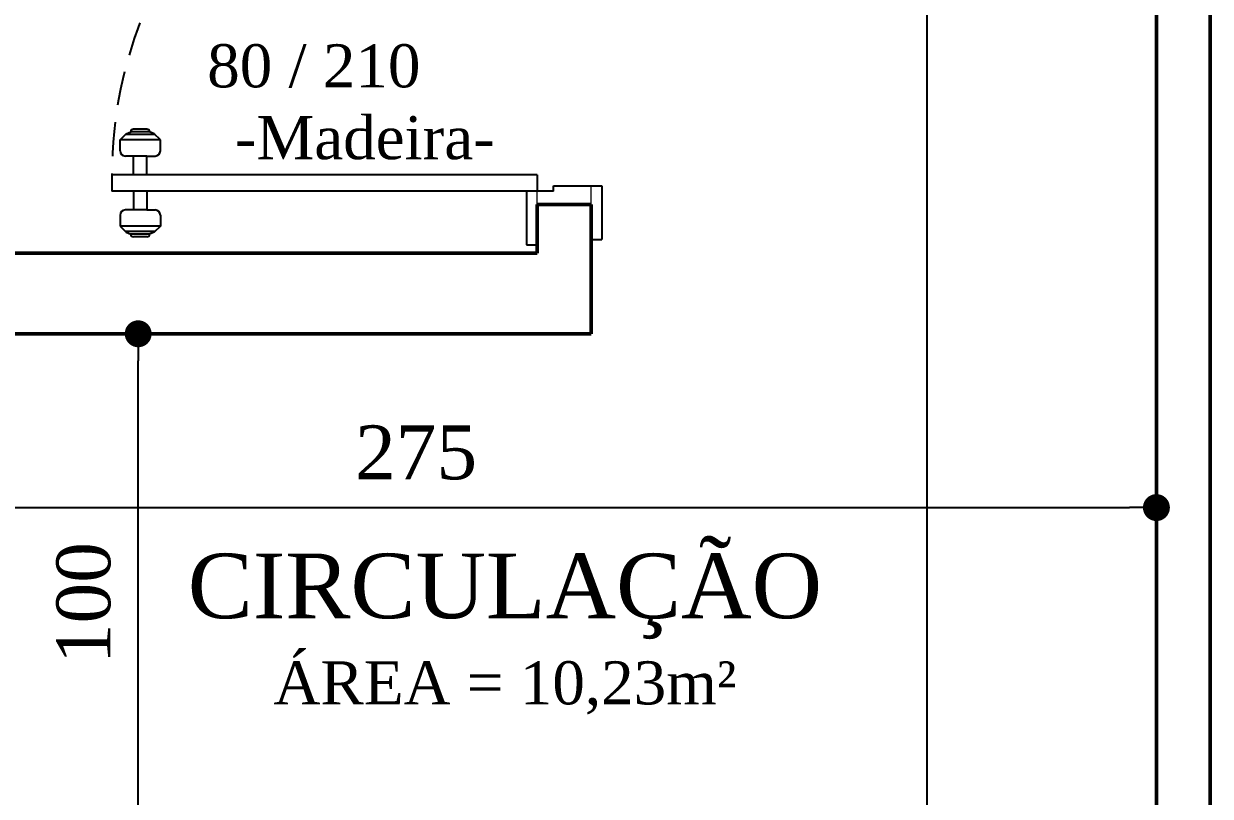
# Model space of a CAD drawing. Header units: millimetres. Extents: x 81693 to 98868, y 6565 to 11437.
# Drawn here: x 82713.4 to 82933.8, y 9219.8 to 9363.3 of the extents above; entities that cross this region are included whole.
import ezdxf

# ---------------------------------------------------------------- set-up
doc = ezdxf.new("R2010")
doc.units = ezdxf.units.MM
doc.linetypes.add('HIDDEN', pattern=[9.525, 6.35, -3.175])
for name, color, linetype, lineweight in [('Cotas', 12, 'Continuous', 5), ('Parede Baixa', 5, 'Continuous', 50), ('Portas - Janelas', 2, 'Continuous', 20)]:
    doc.layers.add(name, color=color, linetype=linetype, lineweight=lineweight)
for name, color, linetype in [('Piso', 55, 'Continuous'), ('PORTAS', 3, 'Continuous'), ('Portas-Cotas', 2, 'Continuous'), ('Portas-Projeção', 55, 'HIDDEN')]:
    doc.layers.add(name, color=color, linetype=linetype)
doc.styles.add('Valéria', font='romantic.ttf', dxfattribs={"height": 10})
doc.dimstyles.new('Cota - 50', dxfattribs={"dimtxt": 10, "dimasz": 5, "dimexe": 10, "dimexo": 20, "dimgap": 5, "dimtad": 1, "dimtxsty": 'Valéria', "dimblk": 'DOT', "dimcen": 0, "dimclrd": 12, "dimclre": 12, "dimclrt": 2, "dimazin": 2, "dimtfac": 1, "dimtix": 1, "dimtmove": 0, "dimatfit": 3, "dimldrblk": 'DOT', "dimfxl": 1, "dimarcsym": 0})

# ---------------------------------------------------------------- blocks, each defined once
blk = doc.blocks.new('_Dot')
at = {"color": 0, "linetype": 'ByBlock', "lineweight": -2}
blk.add_line((-0.5, 0), (-1, 0), dxfattribs=at)
at = {"color": 0, "linetype": 'ByBlock', "const_width": 0.5}
blk.add_lwpolyline([(-0.25, 0, 1), (0.25, 0, 1)], format="xyb", close=True, dxfattribs=at)
blk = doc.blocks.new('*D635')
at = {"layer": 'Cotas', "color": 12, "lineweight": -2, "transparency": 16777216}
for p, q in [((82648.79, 9285.7), (82648.79, 9263.43)), ((82923.79, 9285.7), (82923.79, 9263.43)), ((82653.79, 9273.43), (82918.79, 9273.43))]:
    blk.add_line(p, q, dxfattribs=at)
at = {"layer": 'Defpoints', "color": 0, "transparency": 16777216}
for p in [(82648.79, 9305.7), (82923.79, 9305.7), (82923.79, 9273.43)]:
    blk.add_point(p, dxfattribs=at)
at = {"layer": 'Cotas', "color": 12, "lineweight": -2, "transparency": 16777216, "xscale": 5, "yscale": 5, "zscale": 5, "rotation": 180}
blk.add_blockref('_Dot', (82648.79, 9273.43), dxfattribs=at)
at = {"layer": 'Cotas', "color": 12, "lineweight": -2, "transparency": 16777216, "xscale": 5, "yscale": 5, "zscale": 5}
blk.add_blockref('_Dot', (82923.79, 9273.43), dxfattribs=at)
at = {"layer": 'Cotas', "color": 2, "transparency": 16777216, "insert": (82786.29, 9283.62), "char_height": 10, "attachment_point": 5, "style": 'Valéria'}
blk.add_mtext('275', dxfattribs=at)
blk = doc.blocks.new('*D470')
at = {"layer": 'Cotas', "color": 12, "lineweight": -2, "transparency": 16777216}
for p, q in [((82883.79, 9875.7), (82871.14, 9875.7)), ((82881.14, 9870.7), (82881.14, 9210.7)), ((82883.79, 9205.7), (82871.14, 9205.7))]:
    blk.add_line(p, q, dxfattribs=at)
at = {"layer": 'Defpoints', "color": 0, "transparency": 16777216}
for p in [(82903.79, 9875.7), (82881.14, 9205.7), (82903.79, 9205.7)]:
    blk.add_point(p, dxfattribs=at)
at = {"layer": 'Cotas', "color": 12, "lineweight": -2, "transparency": 16777216, "xscale": 5, "yscale": 5, "zscale": 5}
for p, rotation in [((82881.14, 9875.7), 90), ((82881.14, 9205.7), 270)]:
    blk.add_blockref('_Dot', p, dxfattribs=dict(at, rotation=rotation))
at = {"layer": 'Cotas', "color": 2, "transparency": 16777216, "insert": (82870.99, 9540.7), "char_height": 10, "attachment_point": 5, "rotation": 90, "style": 'Valéria'}
blk.add_mtext('670', dxfattribs=at)
blk = doc.blocks.new('*D373')
at = {"layer": 'Defpoints', "color": 0, "transparency": 16777216}
for p in [(82734.67, 9305.7), (82773.79, 9305.7), (82773.79, 9205.7)]:
    blk.add_point(p, dxfattribs=at)
at = {"layer": 'Piso', "color": 12, "lineweight": -2, "transparency": 16777216}
for p, q in [((82753.79, 9305.7), (82724.67, 9305.7)), ((82734.67, 9210.7), (82734.67, 9300.7)), ((82753.79, 9205.7), (82724.67, 9205.7))]:
    blk.add_line(p, q, dxfattribs=at)
at = {"layer": 'Piso', "color": 12, "lineweight": -2, "transparency": 16777216, "xscale": 5, "yscale": 5, "zscale": 5}
for p, rotation in [((82734.67, 9305.7), 90), ((82734.67, 9205.7), 270)]:
    blk.add_blockref('_Dot', p, dxfattribs=dict(at, rotation=rotation))
at = {"layer": 'Piso', "color": 2, "transparency": 16777216, "insert": (82724.56, 9255.7), "char_height": 10, "attachment_point": 5, "rotation": 90, "style": 'Valéria'}
blk.add_mtext('100', dxfattribs=at)

msp = doc.modelspace()

# ---------------------------------------------------------------- linework, layer by layer
at = {"layer": 'Parede Baixa'}
for p, q in [((82933.7927, 8135.6965), (82933.7927, 10240.6965)), ((82923.7927, 9205.6965), (82923.7927, 9875.6965)), ((82808.7927, 9329.6965), (82808.7927, 9320.6965)), ((82818.7927, 9329.6965), (82808.7927, 9329.6965)), ((82818.7927, 9305.6965), (82818.7927, 9329.6965)), ((82808.7927, 9320.6965), (82603.7927, 9320.6965)), ((82818.7927, 9305.6965), (82648.7927, 9305.6965))]:
    msp.add_line(p, q, dxfattribs=at)
at = {"layer": 'PORTAS', "color": 2, "linetype": 'Continuous'}
for p, q in [((82731.2927, 9341.6965), (82732.4391, 9342.8429)), ((82737.7927, 9342.6965), (82732.2927, 9342.6965)), ((82732.4391, 9342.8429), (82733.2927, 9343.1965)), ((82736.7927, 9343.1965), (82733.2927, 9343.1965)), ((82736.2927, 9343.6965), (82733.7927, 9343.6965)), ((82737.6462, 9342.8429), (82736.7927, 9343.1965)), ((82738.7927, 9341.6965), (82737.6462, 9342.8429)), ((82738.7927, 9341.6965), (82731.2927, 9341.6965)), ((82731.2927, 9339.6965), (82731.2927, 9341.6965)), ((82738.7248, 9341.7644), (82738.6569, 9341.6965)), ((82738.7927, 9339.6965), (82738.7927, 9341.6965)), ((82733.7927, 9338.6965), (82732.2927, 9338.6965)), ((82733.7927, 9335.1965), (82733.7927, 9338.6965)), ((82736.2927, 9338.6965), (82733.7927, 9338.6965)), ((82736.2927, 9335.1965), (82736.2927, 9338.6965)), ((82736.2927, 9338.6965), (82737.7927, 9338.6965)), ((82808.7927, 9335.1965), (82729.7927, 9335.1965)), ((82729.7927, 9335.1965), (82729.7927, 9332.1965)), ((82808.7927, 9335.1965), (82808.7927, 9332.1965)), ((82808.7927, 9332.1965), (82729.7927, 9332.1965)), ((82733.7927, 9332.1965), (82733.7927, 9328.6965)), ((82736.2927, 9332.1965), (82736.2927, 9328.6965)), ((82806.7927, 9332.1965), (82806.7927, 9322.1965)), ((82811.7927, 9332.1965), (82808.7927, 9332.1965)), ((82811.7927, 9332.1965), (82811.7927, 9333.1965)), ((82811.7927, 9333.1965), (82818.7927, 9333.1965)), ((82818.7927, 9333.1965), (82820.7927, 9333.1965)), ((82820.7927, 9333.1965), (82820.7927, 9323.1965)), ((82731.2927, 9327.6965), (82731.2927, 9325.6965)), ((82733.7927, 9328.6965), (82732.2927, 9328.6965)), ((82736.2927, 9328.6965), (82733.7927, 9328.6965)), ((82736.2927, 9328.6965), (82737.7927, 9328.6965)), ((82738.7927, 9327.6965), (82738.7927, 9325.6965)), ((82738.7927, 9325.6965), (82731.2927, 9325.6965)), ((82731.2927, 9325.6965), (82732.4391, 9324.55)), ((82737.7927, 9324.6965), (82732.2927, 9324.6965)), ((82732.4391, 9324.55), (82733.2927, 9324.1965)), ((82737.6462, 9324.55), (82736.7927, 9324.1965)), ((82738.7927, 9325.6965), (82737.6462, 9324.55)), ((82738.7248, 9325.6286), (82738.6569, 9325.6965)), ((82736.7927, 9324.1965), (82733.2927, 9324.1965)), ((82736.2927, 9323.6965), (82733.7927, 9323.6965)), ((82818.7927, 9323.1965), (82820.7927, 9323.1965)), ((82806.7927, 9322.1965), (82808.7927, 9322.1965))]:
    msp.add_line(p, q, dxfattribs=at)
for centre, radius, start, end in [((82733.7927, 9343.1965), 0.5, 90, 180), ((82736.2927, 9343.1965), 0.5, 0, 90), ((82732.2927, 9339.6965), 1, 180, 270), ((82737.7927, 9339.6965), 1, 270, 0), ((82732.2927, 9327.6965), 1, 90, 180), ((82737.7927, 9327.6965), 1, 0, 90), ((82733.7927, 9324.1965), 0.5, 180, 270), ((82736.2927, 9324.1965), 0.5, 270, 0)]:
    msp.add_arc(centre, radius, start, end, dxfattribs=at)
at = {"layer": 'Portas - Janelas'}
for p, q in [((82808.7927, 9329.6965), (82808.7927, 9332.1965)), ((82818.7927, 9329.6965), (82818.7927, 9333.1965))]:
    msp.add_line(p, q, dxfattribs=at)
at = {"layer": 'Portas-Projeção'}
msp.add_arc((82808.7927, 9335.1965), 79, 90, 180, dxfattribs=at)

# ---------------------------------------------------------------- texts
at = {"layer": 'Portas-Cotas', "style": 'Valéria'}
for s, insert, char_height, attachment_point in [('\\pxi-2.3669;80 / 210\\P\\pi0;-Madeira-', (82776.7604, 9348.7261), 8, 5), ('CIRCULAÇÃO\\P{\\H0.6667x;ÁREA = 10,23m²}', (82802.7828, 9264.8986), 12, 2)]:
    msp.add_mtext(s, dxfattribs=dict(at, insert=insert, char_height=char_height, attachment_point=attachment_point))

# ---------------------------------------------------------------- dimensions: what is measured, and where the dimension line sits
at = {"layer": 'Cotas'}
dim = msp.add_linear_dim(base=(82881.1387, 9205.6965), p1=(82903.7927, 9875.6965), p2=(82903.7927, 9205.6965), angle=90, dimstyle='Cota - 50', dxfattribs=at)
dim.commit()
dim.dimension.update_dxf_attribs({"geometry": '*D470', "text_midpoint": (82870.9908, 9540.6965)})
dim = msp.add_linear_dim(base=(82923.7927, 9273.4259), p1=(82648.7927, 9305.6965), p2=(82923.7927, 9305.6965), dimstyle='Cota - 50', dxfattribs=at)
dim.commit()
dim.dimension.update_dxf_attribs({"geometry": '*D635', "text_midpoint": (82786.2927, 9283.6182)})
at = {"layer": 'Piso'}
dim = msp.add_linear_dim(base=(82734.666, 9305.6965), p1=(82773.7927, 9205.6965), p2=(82773.7927, 9305.6965), angle=90, dimstyle='Cota - 50', override={"dimfxl": 25.4}, dxfattribs=at)
dim.commit()
dim.dimension.update_dxf_attribs({"geometry": '*D373', "text_midpoint": (82724.555, 9255.6965)})

doc.saveas('drawing.dxf')
